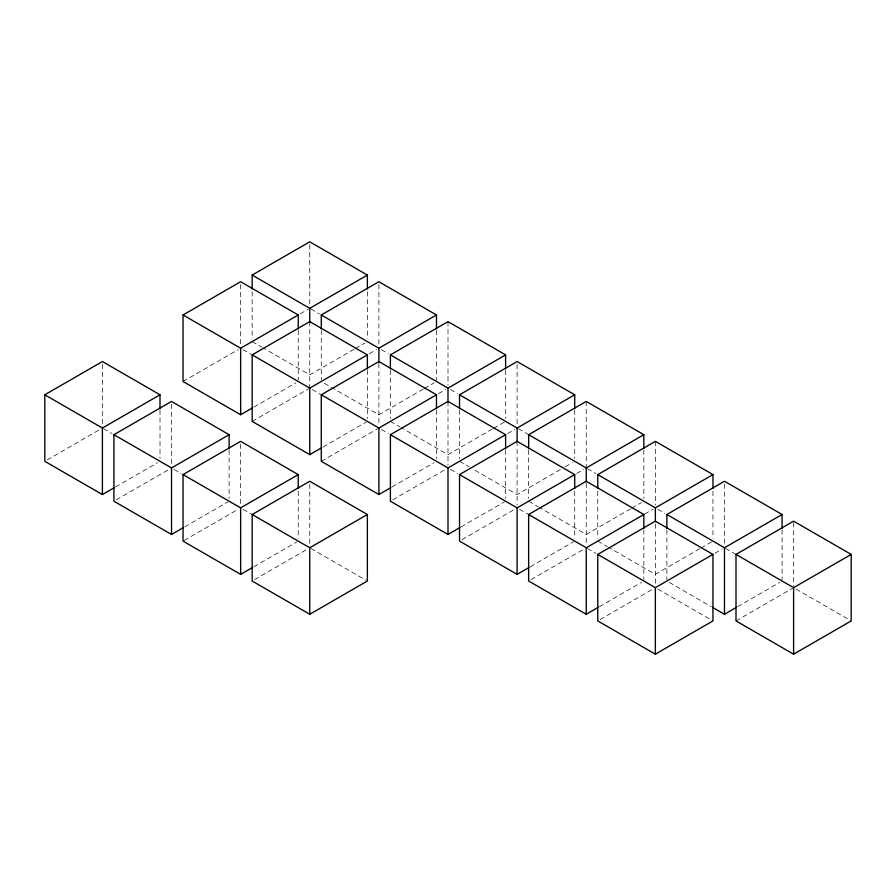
<?xml version="1.0" encoding="UTF-8"?>
<svg xmlns="http://www.w3.org/2000/svg" width="896" height="896" viewBox="0 0 896 896"><rect width="100%" height="100%" fill="white"/><g stroke="black" fill="none" stroke-linecap="round" stroke-linejoin="round"><path stroke-width="0.67" stroke-dasharray="4.48 3.36" d="M47.197 459.917L101.203 428.736M183.042 381.494L238.235 349.619M300.16 313.869L308.56 309.019M115.595 486.931L157.595 462.683M253.837 407.12L295.837 382.872M354.155 349.205L309.758 374.842L262.965 347.816M355.365 348.51L364.963 342.966M116.323 499.822L169.12 469.336M252.157 421.4L308.56 388.83M369.275 353.774L376.477 349.619M184.722 526.848L227.92 501.906M322.963 447.026L366.162 422.094M423.282 389.11L378.885 414.747L321.283 381.494M424.48 388.416L434.078 382.872M184.24 540.422L238.235 509.242M321.283 461.306L377.675 428.736M438.402 393.68L445.603 389.525M253.837 566.754L297.035 541.811M392.078 486.931L434.078 462.683M492.397 429.016L448 454.653L401.195 427.627M493.595 428.322L504.403 422.094M254.565 579.634L308.56 548.464M392.795 499.822L445.603 469.336M507.517 433.586L514.718 429.43M461.205 526.848L504.403 501.906M560.325 469.616L517.115 494.558L473.917 469.616M565.118 466.85L572.32 462.683M461.922 539.728L514.718 509.242M576.643 473.491L583.845 469.336M530.32 566.754L573.518 541.811M630.638 508.827L586.242 534.464L539.437 507.438M631.837 508.133L641.435 502.589M531.037 579.634L585.043 548.464M644.56 514.091L652.96 509.242M599.435 606.659L641.435 582.411M699.765 548.733L655.357 574.37L608.563 547.355M700.963 548.038L711.76 541.811M600.163 619.539L652.96 589.053M714.885 553.314L722.075 549.147M737.677 606.659L779.677 582.411M735.997 620.928L792.4 588.37M310.957 309.019L319.357 313.869M381.282 349.619L388.483 353.774M450.397 389.525L457.598 393.68M518.325 428.736L527.923 434.28M587.44 468.642L595.84 473.491M657.765 509.242L664.955 513.397M725.682 548.464L735.28 553.997M795.995 589.053L851.2 620.928M252.157 341.589L261.755 347.122M390.398 421.4L399.997 426.944M459.525 461.306L469.123 466.85M528.64 501.211L538.238 506.755M597.755 541.117L607.365 546.661M669.278 582.411L711.278 606.659M243.04 349.619L251.44 354.469M312.155 389.525L320.555 394.374M381.282 429.43L388.483 433.586M450.397 469.336L457.598 473.491M519.523 509.242L527.923 514.091M587.44 548.464L595.84 553.314M657.765 589.053L712.958 620.928M103.6 428.736L112 433.586M173.925 469.336L181.115 473.491M243.04 509.242L251.44 514.091M310.957 548.464L366.162 580.328M793.598 522.547L793.598 586.286M782.085 529.749L782.085 579.634M724.483 484.03L724.483 544.992M712.958 491.232L712.958 538.339M666.882 529.749L666.882 579.634M655.357 441.347L655.357 505.086M655.357 523.936L655.357 584.898M643.843 449.938L643.843 498.434M643.843 529.749L643.843 579.634M597.755 491.232L597.755 538.339M586.242 401.442L586.242 466.57M586.242 483.19L586.242 544.992M574.717 410.032L574.717 458.528M574.717 491.232L574.717 538.339M528.64 449.938L528.64 498.434M517.115 364.302L517.115 425.275M517.115 441.347L517.115 505.086M505.602 370.126L505.602 418.622M505.602 449.938L505.602 498.434M459.525 410.032L459.525 458.528M448 321.63L448 385.37M448 401.442L448 465.181M436.475 330.221L436.475 380.106M436.475 410.032L436.475 458.528M390.398 370.126L390.398 418.622M378.885 284.491L378.885 345.464M378.885 363.474L378.885 425.275M367.36 291.704L367.36 338.811M367.36 370.126L367.36 418.622M321.283 330.221L321.283 380.106M309.758 244.586L309.758 305.558M309.758 321.63L309.758 386.758M309.758 484.03L309.758 547.77M298.245 330.221L298.245 380.106M298.245 491.232L298.245 538.339M252.157 291.704L252.157 338.811M240.643 284.491L240.643 345.464M240.643 444.125L240.643 505.086M229.118 449.938L229.118 498.434M171.517 404.219L171.517 467.958M160.003 410.032L160.003 458.528M102.402 364.302L102.402 428.053"/><path stroke-width="1.34" d="M114.397 487.626L102.402 494.558L44.8 461.306L44.8 394.789L102.402 361.536L160.003 394.789L160.003 408.643M252.638 407.814L240.643 414.747L183.042 381.494L183.042 314.978L240.643 281.725L298.245 314.978L298.245 328.832M252.157 288.926L252.157 275.072L309.758 241.819L367.36 275.072L367.36 288.926M44.8 394.789L102.402 428.042L160.003 394.789M183.042 314.978L240.643 348.23L298.245 314.978M252.157 275.072L309.758 308.325L367.36 275.072M183.523 527.531L171.517 534.464L113.915 501.211L113.915 434.694L171.517 401.442L229.118 434.694L229.118 448.549M321.765 447.72L309.758 454.653L252.157 421.4L252.157 354.883L309.758 321.63L367.36 354.883L367.36 368.738M321.283 328.832L321.283 314.978L378.885 281.725L436.475 314.978L436.475 328.832M113.915 434.694L171.517 467.947L229.118 434.694M252.157 354.883L309.758 388.136L367.36 354.883M321.283 314.978L378.885 348.23L436.475 314.978M252.638 567.437L240.643 574.37L183.042 541.117L183.042 474.6L240.643 441.347L298.245 474.6L298.245 488.466M390.88 487.626L378.885 494.558L321.283 461.306L321.283 394.789L378.885 361.536L436.475 394.789L436.475 408.643M390.398 368.738L390.398 354.883L448 321.63L505.602 354.883L505.602 368.738M183.042 474.6L240.643 507.864L298.245 474.6M321.283 394.789L378.885 428.042L436.475 394.789M390.398 354.883L448 388.136L505.602 354.883M252.157 514.506L309.758 481.253L367.36 514.506L367.36 581.022L309.758 614.275L252.157 581.022L252.157 514.506L309.758 547.77L367.36 514.506M459.995 527.531L448 534.464L390.398 501.211L390.398 434.694L448 401.442L505.602 434.694L505.602 448.549M459.525 408.643L459.525 394.789L517.115 361.536L574.717 394.789L574.717 408.643M390.398 434.694L448 467.947L505.602 434.694M459.525 394.789L517.115 428.042L574.717 394.789M529.122 567.437L517.115 574.37L459.525 541.117L459.525 474.6L517.115 441.347L574.717 474.6L574.717 488.466M528.64 448.549L528.64 434.694L586.242 401.442L643.843 434.694L643.843 448.549M459.525 474.6L517.115 507.864L574.717 474.6M528.64 434.694L586.242 467.947L643.843 434.694M598.237 607.342L586.242 614.275L528.64 581.022L528.64 514.506L586.242 481.253L643.843 514.506L643.843 528.371M597.755 488.466L597.755 474.6L655.357 441.347L712.958 474.6L712.958 488.466M528.64 514.506L586.242 547.77L643.843 514.506M597.755 474.6L655.357 507.864L712.958 474.6M597.755 554.411L655.357 521.158L712.958 554.411L712.958 620.928L655.357 654.181L597.755 620.928L597.755 554.411L655.357 587.675L712.958 554.411M666.882 528.371L666.882 514.506L724.483 481.253L782.085 514.506L782.085 528.371M666.882 514.506L724.483 547.77L782.085 514.506M735.997 554.411L793.598 521.158L851.2 554.411L851.2 620.928L793.598 654.181L735.997 620.928L735.997 554.411L793.598 587.675L851.2 554.411M712.477 607.342L724.483 614.275L736.478 607.342M793.598 587.675L793.598 654.181M724.483 547.77L724.483 614.275M655.357 507.864L655.357 521.718M655.357 587.675L655.357 654.181M586.242 467.947L586.242 481.813M586.242 547.77L586.242 614.275M517.115 428.042L517.115 441.907M517.115 507.864L517.115 574.37M448 388.136L448 402.002M448 467.947L448 534.464M378.885 348.23L378.885 362.096M378.885 428.042L378.885 494.558M309.758 308.325L309.758 322.179M309.758 388.136L309.758 454.653M309.758 547.77L309.758 614.275M240.643 348.23L240.643 414.747M240.643 507.864L240.643 574.37M171.517 467.947L171.517 534.464M102.402 428.042L102.402 494.558"/></g></svg>
